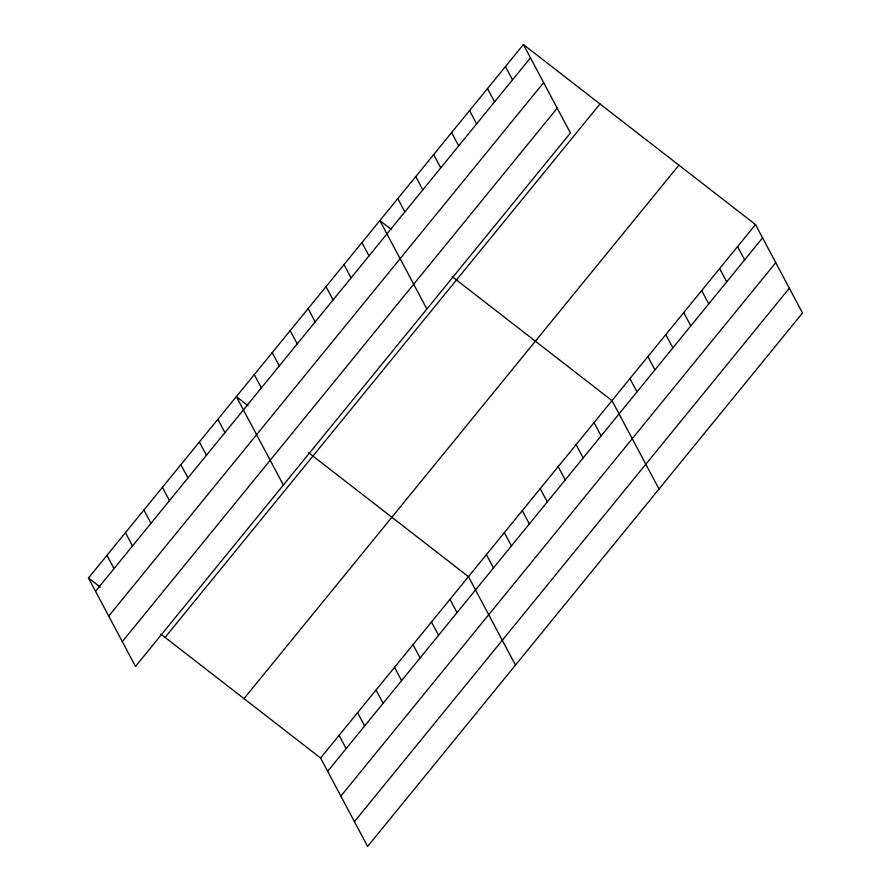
<?xml version="1.0" encoding="UTF-8"?>
<svg xmlns="http://www.w3.org/2000/svg" width="891" height="891" viewBox="0 0 891 891"><rect width="100%" height="100%" fill="white"/><g stroke="black" fill="none" stroke-linecap="round" stroke-linejoin="round"><path stroke-width="1.34" d="M523.385 44.55L570.407 132.971L135.488 666.435L88.476 578.014L523.385 44.55L755.512 224.565L802.524 312.986L367.615 846.45L320.593 758.029L160.814 634.114M95.537 591.301L530.457 57.837M108.724 616.093L543.633 82.629M122.301 641.643L557.22 108.179M165.08 637.421L599.988 103.957M244 698.622L678.909 165.158M320.593 758.029L755.512 224.565M327.665 771.316L762.573 237.864M340.852 796.108L775.76 262.656M354.429 821.658L789.348 288.194M391.572 229.666L379.867 220.589L426.878 309.01M452.216 276.7L611.994 400.616L659.006 489.036M248.043 405.706L236.349 396.629L283.36 485.049M308.687 452.739L468.466 576.655L515.477 665.076M88.476 578.014L100.182 587.091M737.57 246.573L744.642 259.86M719.627 268.581L726.7 281.868M701.696 290.589L708.757 303.876M683.753 312.596L690.815 325.883M665.811 334.593L672.872 347.891M505.453 66.558L512.514 79.845M647.868 356.6L654.941 369.888M487.511 88.565L494.572 101.852M629.926 378.608L636.998 391.895M469.568 110.562L476.629 123.86M451.626 132.57L458.698 145.857M594.052 422.612L601.113 435.911M433.683 154.577L440.755 167.864M576.109 444.62L583.182 457.907M415.752 176.585L422.813 189.872M558.167 466.628L565.239 479.915M397.809 198.582L404.87 211.88M540.224 488.636L547.297 501.923M522.293 510.643L529.354 523.93M361.924 242.597L368.997 255.884M504.351 532.64L511.412 545.938M343.982 264.605L351.054 277.892M486.408 554.648L493.48 567.935M326.05 286.612L333.111 299.899M308.108 308.609L315.169 321.907M449.988 599.32L457.05 612.618M290.165 330.617L297.238 343.904M431.5 621.996L438.572 635.283M272.223 352.624L279.295 365.911M413.012 644.672L420.084 657.959M254.28 374.632L261.353 387.919M394.535 667.337L401.596 680.635M376.047 690.013L383.119 703.3M217.861 419.305L224.933 432.592M357.569 712.689L364.631 725.976M199.372 441.981L206.445 455.268M339.081 735.353L346.154 748.652M180.895 464.645L187.956 477.944M162.407 487.321L169.479 500.608M143.93 509.997L150.991 523.284M125.442 532.662L132.503 545.96M106.953 555.338L114.026 568.625"/></g></svg>
